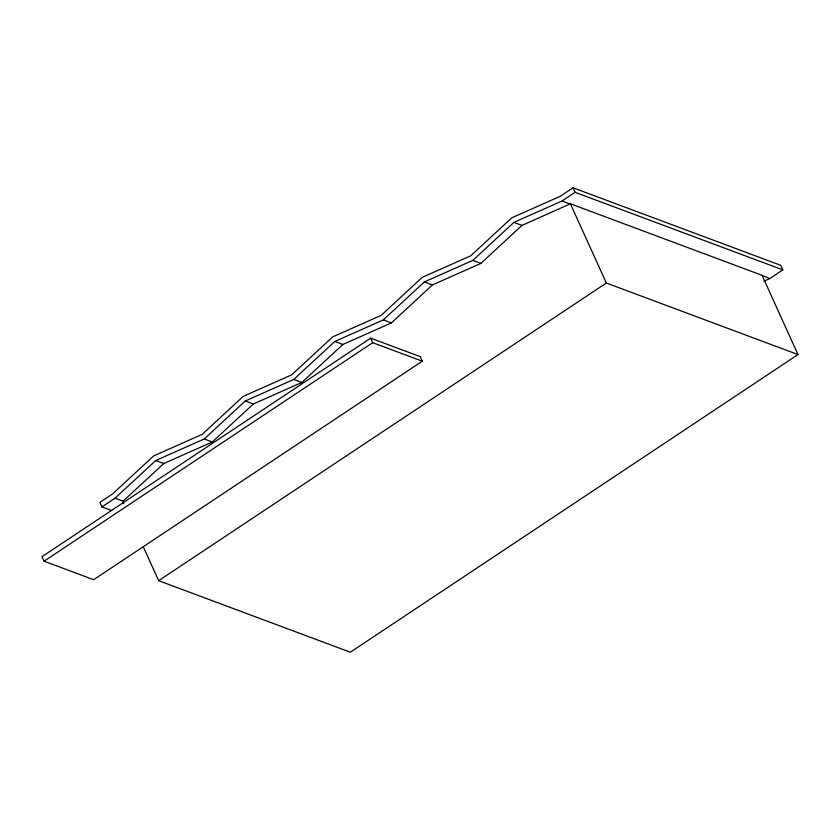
<?xml version="1.0" encoding="UTF-8"?>
<svg xmlns="http://www.w3.org/2000/svg" width="840" height="840" viewBox="0 0 840 840"><rect width="100%" height="100%" fill="white"/><g stroke="black" fill="none" stroke-linecap="round" stroke-linejoin="round"><path stroke-width="1.26" d="M782.859 269.871L780.812 265.346L573.038 187.782L560.291 196.256L511.802 217.812L470.757 255.791L422.257 277.337L381.224 315.326L332.724 336.872L291.68 374.85L243.191 396.396L202.146 434.385L153.647 455.931L112.613 493.909L99.865 502.383L101.924 506.909L115.028 498.204L155.736 460.53L204.225 438.974L245.27 400.995L293.769 379.449L334.814 341.46L383.303 319.914L424.347 281.935L472.836 260.379L513.881 222.401L561.981 201.023L575.085 192.318L782.859 269.871L769.755 278.586L763.896 281.19M123.785 503.78L122.724 501.449L163.8 463.533L212.289 441.987L253.334 404.009L301.833 382.452L342.867 344.474L391.367 322.928L432.411 284.939L480.9 263.392L521.944 225.414L570.413 203.794L762.058 275.331L798 354.554L350.322 652.218L158.666 580.682L143.262 546.725M370.661 338.153L42 556.668L44.058 561.194L93.65 579.705L422.31 361.19L420.263 356.664L370.661 338.153L372.719 342.678L422.31 361.19M44.058 561.194L372.719 342.678M158.666 580.682L606.344 283.028L798 354.554M762.058 275.331L769.755 278.586M561.981 201.023L570.045 204.036M513.881 222.401L521.944 225.414M472.836 260.379L480.9 263.392M424.347 281.935L432.411 284.939M383.303 319.914L391.367 322.928M334.814 341.46L342.867 344.474M293.769 379.449L301.833 382.452M245.27 400.995L253.334 404.009M204.225 438.974L212.289 441.987M155.736 460.53L163.8 463.533M115.028 498.204L123.092 501.207M101.924 506.909L111.762 510.584M573.038 187.782L575.085 192.318M570.413 203.794L606.344 283.028"/></g></svg>
